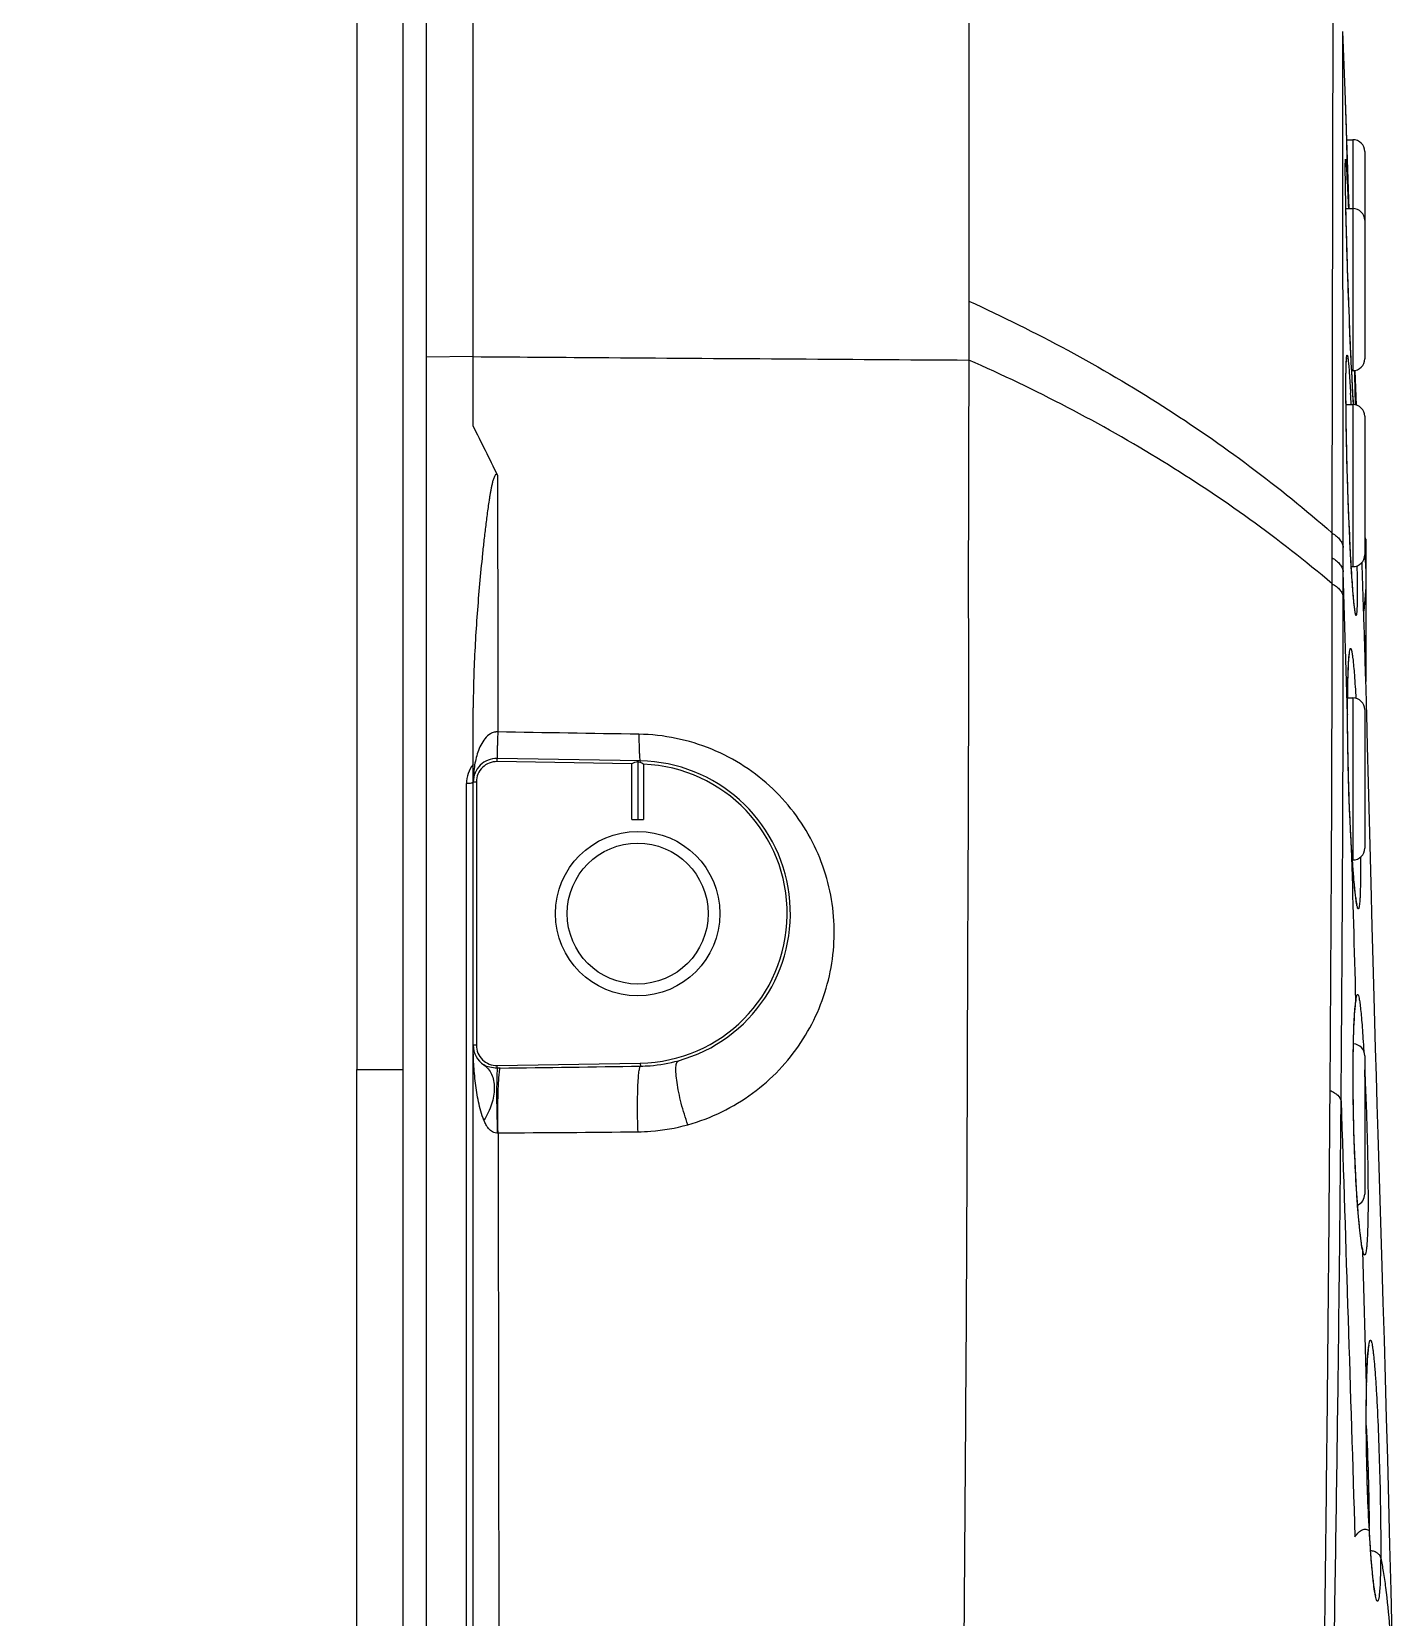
# Model space of a CAD drawing. Header units: millimetres. Extents: x 4086 to 8300, y 123 to 1549.
# Drawn here: x 6759.26 to 6773.76, y 730.77 to 747.65 of the extents above; entities that cross this region are included whole.
import ezdxf

# ---------------------------------------------------------------- set-up
doc = ezdxf.new("R2010")
doc.units = ezdxf.units.MM
doc.layers.add('外形图', color=7, linetype='Continuous')

msp = doc.modelspace()

# ---------------------------------------------------------------- linework, layer by layer
at = {"layer": '外形图'}
for p, q in [((6763.4555, 751.5115), (6763.4555, 720.2876)), ((6763.9555, 744.1914), (6763.9563, 751.5202)), ((6763.2062, 751.1817), (6763.2066, 732.6319)), ((6773.0958, 742.314), (6773.1063, 747.9372)), ((6773.2343, 747.0253), (6773.2113, 747.6519)), ((6773.2149, 742.1587), (6773.2115, 747.6485)), ((6773.2343, 747.0247), (6773.2343, 747.0253)), ((6773.2735, 745.8691), (6773.2343, 747.0247)), ((6773.2478, 746.6188), (6773.2344, 747.0243)), ((6773.2582, 746.3082), (6773.2478, 746.6188)), ((6773.2517, 746.5003), (6773.318, 746.5003)), ((6773.318, 746.5003), (6773.318, 744.0426)), ((6773.443, 746.3753), (6773.443, 744.1676)), ((6773.2367, 746.2059), (6773.2368, 746.2258)), ((6773.2367, 746.1807), (6773.2367, 746.2059)), ((6773.2369, 746.1386), (6773.2367, 746.1807)), ((6773.2368, 746.2258), (6773.2369, 746.2412)), ((6773.2369, 746.2412), (6773.237, 746.2494)), ((6773.237, 746.2494), (6773.2372, 746.2561)), ((6773.2372, 746.2561), (6773.2373, 746.2616)), ((6773.2681, 746.0209), (6773.2582, 746.3082)), ((6773.2375, 746.0862), (6773.2369, 746.1386)), ((6773.2383, 746.0229), (6773.2375, 746.0862)), ((6773.2396, 745.9477), (6773.2383, 746.0229)), ((6773.2771, 745.7676), (6773.2681, 746.0209)), ((6773.2413, 745.8591), (6773.2396, 745.9477)), ((6773.2436, 745.7556), (6773.2413, 745.8591)), ((6773.2771, 745.7677), (6773.2735, 745.8691)), ((6773.2433, 745.7676), (6773.318, 745.7676)), ((6773.2465, 745.6356), (6773.2436, 745.7556)), ((6773.2492, 745.5334), (6773.2465, 745.6356)), ((6773.2523, 745.4185), (6773.2492, 745.5334)), ((6773.2562, 745.2874), (6773.2523, 745.4185)), ((6773.261, 745.134), (6773.2562, 745.2874)), ((6773.2648, 745.0181), (6773.261, 745.134)), ((6773.2692, 744.8921), (6773.2648, 745.0181)), ((6773.2741, 744.7557), (6773.2692, 744.8921)), ((6773.2799, 744.6044), (6773.2741, 744.7557)), ((6773.2862, 744.4482), (6773.2799, 744.6044)), ((6773.2903, 744.3522), (6773.2862, 744.4482)), ((6773.2891, 744.3795), (6773.2891, 744.3804)), ((6773.2957, 744.2316), (6773.2903, 744.3522)), ((6763.9555, 744.1914), (6763.4555, 744.1868)), ((6773.3005, 744.1269), (6773.2957, 744.2316)), ((6773.2437, 743.9468), (6773.2441, 743.994)), ((6773.2441, 743.994), (6773.2447, 744.0347)), ((6773.2447, 744.0347), (6773.2452, 744.0583)), ((6773.2452, 744.0583), (6773.2457, 744.0794)), ((6773.2457, 744.0794), (6773.2463, 744.0978)), ((6773.2463, 744.0978), (6773.2469, 744.1138)), ((6773.2469, 744.1138), (6773.2475, 744.1276)), ((6773.305, 744.0352), (6773.3005, 744.1269)), ((6773.3046, 744.0426), (6773.318, 744.0426)), ((6773.3091, 743.9545), (6773.305, 744.0352)), ((6773.3557, 743.6753), (6773.3421, 744.0451)), ((6773.2434, 743.8926), (6773.2437, 743.9468)), ((6773.2434, 743.8313), (6773.2434, 743.8926)), ((6773.2436, 743.7621), (6773.2434, 743.8313)), ((6773.3138, 743.8671), (6773.3091, 743.9545)), ((6773.318, 743.7934), (6773.3138, 743.8671)), ((6773.2442, 743.6844), (6773.2436, 743.7621)), ((6773.2451, 743.5974), (6773.2442, 743.6844)), ((6773.2442, 743.6812), (6773.318, 743.6812)), ((6773.3217, 743.7319), (6773.318, 743.7934)), ((6773.318, 743.6812), (6773.318, 741.9562)), ((6773.325, 743.6808), (6773.3217, 743.7319)), ((6773.2464, 743.5003), (6773.2451, 743.5974)), ((6773.2475, 743.4297), (6773.2464, 743.5003)), ((6773.443, 743.5562), (6773.443, 742.0812)), ((6773.2489, 743.354), (6773.2475, 743.4297)), ((6773.2506, 743.2731), (6773.2489, 743.354)), ((6773.2525, 743.1868), (6773.2506, 743.2731)), ((6773.2548, 743.095), (6773.2525, 743.1868)), ((6773.2574, 742.9974), (6773.2548, 743.095)), ((6773.2604, 742.894), (6773.2574, 742.9974)), ((6773.2639, 742.7846), (6773.2604, 742.894)), ((6773.2679, 742.6695), (6773.2639, 742.7846)), ((6773.2724, 742.5491), (6773.2679, 742.6695)), ((6773.2775, 742.4235), (6773.2724, 742.5491)), ((6773.2152, 741.9012), (6773.2149, 742.1587)), ((6773.443, 742.2628), (6773.4521, 742.2628)), ((6773.4555, 742.2498), (6773.4521, 742.2628)), ((6773.4555, 742.2498), (6773.4555, 740.7331)), ((6773.0958, 741.7746), (6773.0957, 742.0494)), ((6773.261, 740.3814), (6773.2152, 741.9012)), ((6773.2154, 741.6322), (6773.2152, 741.9012)), ((6773.3009, 741.9562), (6773.318, 741.9562)), ((6773.3078, 741.8431), (6773.3076, 741.8471)), ((6773.3103, 741.8083), (6773.3077, 741.8472)), ((6773.3143, 741.7512), (6773.3103, 741.8083)), ((6773.3181, 741.7013), (6773.3143, 741.7512)), ((6773.3216, 741.6578), (6773.3181, 741.7013)), ((6773.3248, 741.6199), (6773.3216, 741.6578)), ((6773.3269, 741.5975), (6773.3248, 741.6199)), ((6773.3288, 741.5772), (6773.3269, 741.5975)), ((6773.3307, 741.5588), (6773.3288, 741.5772)), ((6773.3325, 741.5424), (6773.3307, 741.5588)), ((6773.3341, 741.5278), (6773.3325, 741.5424)), ((6773.3357, 741.515), (6773.3341, 741.5278)), ((6773.4556, 740.7329), (6773.449, 740.9499)), ((6773.2649, 740.7393), (6773.2663, 740.7898)), ((6773.2663, 740.7898), (6773.2677, 740.8343)), ((6773.2677, 740.8343), (6773.2692, 740.873)), ((6773.2619, 740.5456), (6773.2627, 740.618)), ((6773.2627, 740.618), (6773.2637, 740.6823)), ((6773.2637, 740.6823), (6773.2649, 740.7393)), ((6773.4574, 740.6696), (6773.4556, 740.7329)), ((6763.9555, 721.7556), (6763.9555, 740.4528)), ((6773.2613, 740.3814), (6773.2614, 740.4642)), ((6773.2614, 740.4642), (6773.2619, 740.5456)), ((6773.262, 740.5586), (6773.318, 740.5586)), ((6773.318, 740.5586), (6773.318, 738.8336)), ((6773.261, 740.3814), (6773.2612, 740.3778)), ((6773.261, 740.3778), (6773.261, 740.3814)), ((6773.2614, 740.3131), (6773.2613, 740.3814)), ((6773.443, 740.4336), (6773.443, 738.9586)), ((6773.4747, 740.0463), (6773.4657, 740.3817)), ((6773.4847, 739.655), (6773.4747, 740.0463)), ((6764.2093, 739.8807), (6764.2099, 739.9142)), ((6765.643, 739.8556), (6764.2093, 739.8807)), ((6765.7339, 739.8876), (6764.2099, 739.9142)), ((6765.643, 739.2628), (6765.643, 739.8556)), ((6765.7055, 739.8801), (6765.7055, 739.2628)), ((6765.7336, 739.8706), (6765.7339, 739.8876)), ((6765.768, 739.8531), (6765.768, 739.2628)), ((6763.8819, 721.8229), (6763.8819, 739.6462)), ((6763.9555, 739.6642), (6763.989, 739.6642)), ((6763.989, 739.6642), (6763.989, 736.8614)), ((6773.5114, 738.5881), (6773.4847, 739.655)), ((6765.643, 739.2628), (6765.768, 739.2628)), ((6773.3037, 738.9625), (6773.3034, 738.9665)), ((6773.3075, 738.9047), (6773.3036, 738.9666)), ((6773.3037, 738.9625), (6773.3036, 738.9666)), ((6773.3123, 738.8336), (6773.318, 738.8336)), ((6773.5233, 738.1239), (6773.5114, 738.5881)), ((6773.3498, 738.4245), (6773.3488, 738.432)), ((6773.351, 738.416), (6773.3498, 738.4245)), ((6773.3483, 737.3213), (6773.3507, 737.3365)), ((6773.3507, 737.3365), (6773.3526, 737.346)), ((6773.3526, 737.346), (6773.3529, 737.3475)), ((6773.3529, 737.3475), (6773.3531, 737.3481)), ((6763.989, 736.8614), (6763.9555, 736.8614)), ((6773.443, 736.7503), (6773.443, 735.2753)), ((6762.7158, 721.5138), (6762.7158, 736.6016)), ((6764.2093, 736.6449), (6765.7333, 736.6715)), ((6764.2098, 736.6187), (6764.2093, 736.6449)), ((6765.7333, 736.6715), (6765.7339, 736.6392)), ((6773.4633, 733.2481), (6773.4233, 734.6719)), ((6773.4806, 733.6004), (6773.4825, 733.6184)), ((6773.4632, 733.2421), (6773.4633, 733.2481)), ((6773.4633, 733.2481), (6773.4635, 733.242)), ((6763.2066, 732.6319), (6763.2066, 721.4111)), ((6773.4912, 731.6949), (6773.4929, 731.6936)), ((6773.4929, 731.6936), (6773.4927, 731.6974)), ((6773.4955, 731.6532), (6773.4929, 731.6975)), ((6773.4929, 731.6936), (6773.4929, 731.6975)), ((6773.5219, 731.2913), (6773.5169, 731.3481)), ((6773.5266, 731.2411), (6773.5219, 731.2913)), ((6773.5311, 731.1971), (6773.5266, 731.2411))]:
    msp.add_line(p, q, dxfattribs=at)
for points in [[(6773.2373, 746.2616), (6773.2375, 746.2658), (6773.2376, 746.2675), (6773.2376, 746.2689), (6773.2377, 746.27), (6773.2377, 746.2708), (6773.2378, 746.2714), (6773.2378, 746.2715)], [(6773.2475, 744.1276), (6773.2481, 744.1393), (6773.2484, 744.1444), (6773.2487, 744.1491), (6773.249, 744.1534), (6773.2492, 744.1572), (6773.2495, 744.1606), (6773.2498, 744.1636), (6773.25, 744.1661), (6773.2503, 744.1682), (6773.2504, 744.1698), (6773.2506, 744.1709), (6773.2507, 744.1716), (6773.2507, 744.1717)], [(6773.3077, 741.8472), (6773.3043, 741.9008), (6773.3006, 741.9616), (6773.2969, 742.0251), (6773.2933, 742.0907), (6773.2899, 742.1575), (6773.2865, 742.225), (6773.2833, 742.2923), (6773.2803, 742.3586), (6773.2775, 742.4235)], [(6773.3419, 741.4749), (6773.3419, 741.4748), (6773.3419, 741.475), (6773.3417, 741.4758), (6773.3415, 741.477), (6773.3411, 741.4788), (6773.3407, 741.4811), (6773.3402, 741.4837), (6773.3397, 741.4869), (6773.3391, 741.4905), (6773.3385, 741.4945), (6773.3379, 741.499), (6773.3372, 741.5039), (6773.3365, 741.5092), (6773.3357, 741.515)], [(6773.2692, 740.873), (6773.2708, 740.9067), (6773.2716, 740.9217), (6773.2724, 740.9356), (6773.2732, 740.9484), (6773.274, 740.9603), (6773.2747, 740.9711), (6773.2755, 740.981), (6773.2763, 740.99), (6773.277, 740.9981), (6773.2777, 741.0054), (6773.2784, 741.0119), (6773.2791, 741.0176), (6773.2797, 741.0226), (6773.2803, 741.0268), (6773.2808, 741.0303), (6773.2813, 741.0331), (6773.2817, 741.0352), (6773.2819, 741.0366), (6773.282, 741.0368)], [(6773.3036, 738.9666), (6773.2999, 739.0291), (6773.296, 739.0987), (6773.2923, 739.1702), (6773.2886, 739.2435), (6773.2852, 739.3184), (6773.282, 739.3945), (6773.2789, 739.4717), (6773.2761, 739.5496), (6773.2735, 739.628), (6773.2712, 739.7066), (6773.2691, 739.7852), (6773.2672, 739.8636), (6773.2656, 739.9413), (6773.2643, 740.0183), (6773.2632, 740.0942), (6773.2623, 740.1689), (6773.2617, 740.2419), (6773.2614, 740.3131)], [(6773.3488, 738.432), (6773.3454, 738.4589), (6773.3415, 738.4923), (6773.3375, 738.5303), (6773.3333, 738.5726), (6773.329, 738.6191), (6773.3247, 738.6694), (6773.3204, 738.7233), (6773.3161, 738.7807), (6773.3118, 738.8412), (6773.3075, 738.9047)], [(6773.3609, 738.3613), (6773.3609, 738.3611), (6773.3609, 738.3611), (6773.3607, 738.3619), (6773.3604, 738.3632), (6773.3599, 738.3652), (6773.3593, 738.3677), (6773.3586, 738.3708), (6773.3579, 738.3744), (6773.3571, 738.3786), (6773.3562, 738.3833), (6773.3553, 738.3886), (6773.3543, 738.3945), (6773.3533, 738.401), (6773.3522, 738.4082), (6773.351, 738.416)], [(6773.5863, 735.9156), (6773.5767, 736.2333), (6773.5677, 736.5372), (6773.5591, 736.828), (6773.5511, 737.1067), (6773.5436, 737.3746), (6773.5364, 737.6327), (6773.5297, 737.8821), (6773.5233, 738.1239)], [(6773.4201, 734.6976), (6773.4175, 734.7091), (6773.4141, 734.7265), (6773.4102, 734.7489), (6773.4059, 734.7763), (6773.4015, 734.8083), (6773.3968, 734.8448), (6773.3921, 734.8855), (6773.3873, 734.9303), (6773.3826, 734.9788), (6773.3778, 735.0309), (6773.3731, 735.0864), (6773.3685, 735.145), (6773.364, 735.2067), (6773.3597, 735.271), (6773.3555, 735.3379), (6773.3514, 735.407), (6773.3476, 735.4781), (6773.3439, 735.551), (6773.3405, 735.6255), (6773.3373, 735.7013), (6773.3344, 735.7782), (6773.3317, 735.8559), (6773.3293, 735.9342), (6773.3271, 736.0127), (6773.3252, 736.0912), (6773.3237, 736.1695), (6773.3224, 736.2472), (6773.3214, 736.3241), (6773.3206, 736.3999), (6773.3202, 736.4744), (6773.3201, 736.5474), (6773.3202, 736.6186), (6773.3207, 736.6878), (6773.3214, 736.7548), (6773.3224, 736.8193), (6773.3236, 736.8811), (6773.3251, 736.94), (6773.3268, 736.9958), (6773.3288, 737.0483), (6773.3309, 737.0972), (6773.3333, 737.1424), (6773.3357, 737.1836), (6773.3383, 737.2206), (6773.3409, 737.2533), (6773.3436, 737.2813), (6773.3461, 737.3044), (6773.3483, 737.3213)], [(6773.7467, 730.0388), (6773.735, 730.5569), (6773.7233, 731.0563), (6773.7115, 731.5385), (6773.6997, 732.0046), (6773.6878, 732.4555), (6773.676, 732.8919), (6773.6641, 733.3151), (6773.6523, 733.7258), (6773.6406, 734.1238), (6773.6291, 734.5088), (6773.5863, 735.9156)], [(6773.4234, 734.6852), (6773.4235, 734.6848), (6773.4235, 734.685), (6773.4232, 734.686), (6773.4226, 734.6879), (6773.4218, 734.6906), (6773.4209, 734.6941), (6773.4201, 734.6976)], [(6773.4635, 733.242), (6773.4648, 733.2912), (6773.4663, 733.3419), (6773.468, 733.3895), (6773.4698, 733.434), (6773.4718, 733.4751), (6773.4739, 733.5127), (6773.4762, 733.5465), (6773.4785, 733.5763), (6773.4806, 733.6004)], [(6773.4825, 733.6184), (6773.4834, 733.627), (6773.4844, 733.6346), (6773.4853, 733.6414), (6773.4861, 733.6473), (6773.4869, 733.6525), (6773.4876, 733.6569), (6773.4883, 733.6605), (6773.4889, 733.6634), (6773.4893, 733.6656), (6773.4897, 733.667), (6773.4898, 733.6675)], [(6773.4929, 731.6975), (6773.4893, 731.7635), (6773.4857, 731.8364), (6773.4822, 731.9111), (6773.4789, 731.9873), (6773.4759, 732.0647), (6773.4731, 732.143), (6773.4705, 732.2219), (6773.4683, 732.3013), (6773.4662, 732.3807), (6773.4645, 732.46), (6773.463, 732.5388), (6773.4619, 732.6169), (6773.461, 732.694), (6773.4604, 732.7699), (6773.46, 732.8444), (6773.46, 732.9171), (6773.4602, 732.9878), (6773.4607, 733.0563), (6773.4614, 733.1222), (6773.4624, 733.1855), (6773.4635, 733.242)], [(6773.5169, 731.3481), (6773.5118, 731.4118), (6773.5091, 731.4465), (6773.5065, 731.4833), (6773.5038, 731.5222), (6773.501, 731.5634), (6773.4983, 731.607), (6773.4955, 731.6532)], [(6773.5612, 730.9973), (6773.5611, 730.9974), (6773.5608, 730.9983), (6773.5603, 731.0001), (6773.5596, 731.0027), (6773.5587, 731.0062), (6773.5577, 731.0106), (6773.5566, 731.0157), (6773.5553, 731.0216), (6773.554, 731.0284), (6773.5526, 731.0359), (6773.5511, 731.0442), (6773.5496, 731.0533), (6773.548, 731.0632), (6773.5464, 731.0739), (6773.5447, 731.0855), (6773.543, 731.098), (6773.5412, 731.1116), (6773.5393, 731.1262), (6773.5373, 731.142), (6773.5353, 731.159), (6773.5333, 731.1774), (6773.5311, 731.1971)]]:
    msp.add_lwpolyline(points, dxfattribs=at)
for radius in [0.875, 0.75]:
    msp.add_circle((6765.7055, 738.2628), radius, dxfattribs=at)
for centre, radius, start, end in [((6773.318, 746.3753), 0.125, 0, 90), ((6774.0056, 746.2453), 0.7687, 178.00488, 178.41595), ((6772.4639, 746.1962), 0.7831, 5.08006, 5.59658), ((6773.318, 745.6426), 0.125, 0, 90), ((6773.9677, 744.1151), 0.7204, 175.44905, 175.94613), ((6773.318, 744.1676), 0.125, 270, 0), ((6747.0135, 742.3214), 26.3209, 2.96152, 3.22611), ((6773.318, 743.5562), 0.125, 0, 90), ((6690.0115, 706.525), 82.6521, 26.131976, 26.537579), ((6773.318, 742.0812), 0.125, 270, 0), ((6770.9732, 740.9507), 2.4823, 357.24649, 359.99066), ((6660.5674, 737.2809), 112.9409, 1.573274, 1.719379), ((6773.318, 740.4336), 0.125, 0, 90), ((6764.2044, 739.6461), 0.3225, 140.53802, 179.98498), ((6764.2055, 739.6642), 0.25, 89, 180), ((6764.2055, 739.6642), 0.2165, 89, 180), ((6765.7055, 738.2628), 1.5915, 271, 87.74936), ((6765.6459, 739.6553), 0.2324, 58.2995, 67.83254), ((6765.7055, 738.2628), 1.625, 285.49919, 89), ((6147.0257, 720.4864), 626.5505, 1.5415755, 1.6898158), ((6773.318, 738.9586), 0.125, 270, 0), ((6775.5245, 738.7099), 2.1941, 187.29274, 187.62549), ((6774.0479, 738.4884), 0.7008, 190.02738, 190.52016), ((6774.5612, 737.1761), 1.2232, 173.15493, 173.39731), ((6774.3312, 737.204), 0.9915, 171.99409, 173.17254), ((6773.2349, 737.3373), 0.1145, 351.95814, 2.36563), ((6774.0502, 737.2428), 0.7078, 171.37649, 171.93751), ((6764.2055, 736.8614), 0.25, 180, 236.79045), ((6764.2055, 736.8614), 0.2165, 180, 271), ((6773.318, 736.7503), 0.125, 0, 87.49783), ((6764.3547, 727.2682), 9.3516, 90.69199, 90.88795), ((6758.0999, 1249.116), 512.5337, 270.686608, 270.853427), ((6744.5736, 735.2405), 28.9014, 2.54933, 2.6931), ((6763.733, 901.8304), 165.9016, 270.168344, 270.682594), ((6773.318, 735.2753), 0.125, 293.26478, 0), ((6773.3059, 734.6703), 0.1174, 0.76408, 13.44953), ((6775.3177, 733.4391), 1.8453, 174.50499, 174.96699), ((6774.163, 733.5687), 0.6832, 171.6189, 172.05896)]:
    msp.add_arc(centre, radius, start, end, dxfattribs=at)
for centre, start_param, end_param in [((6765.768, 739.6369), 2.6088747, 2.8797933), ((6765.643, 739.6391), 1.9855081, 2.1035142)]:
    msp.add_ellipse(centre, major_axis=(0.1768, -0.1799), ratio=0.9826973, start_param=start_param, end_param=end_param, dxfattribs=at)
for points, knots in [([(6769.2305, 751.3411), (6769.2303, 751.307), (6769.2306, 751.2387), (6769.2305, 751.102), (6769.2306, 750.8629), (6769.2304, 750.5213), (6769.2303, 750.1114), (6769.2305, 749.5648), (6769.231, 748.8816), (6769.2295, 748.0617), (6769.2315, 747.3785), (6769.2319, 746.8319), (6769.2306, 746.2854), (6769.2276, 745.6022), (6769.2304, 745.0556), (6769.2297, 744.7823)], [0, 0, 0, 0, 0.015625, 0.03125, 0.0625, 0.125, 0.1875, 0.25, 0.375, 0.5000001, 0.6250001, 0.6875001, 0.7500001, 0.875, 1, 1, 1, 1]), ([(6762.7148, 751.1409), (6762.7144, 750.5353), (6762.7143, 749.324), (6762.7152, 747.5071), (6762.7161, 745.6904), (6762.7159, 743.8735), (6762.7157, 742.056), (6762.7159, 740.2384), (6762.7159, 738.4202), (6762.7159, 737.2081), (6762.7158, 736.6016)], [0, 0, 0, 0, 0.1249638, 0.2499379, 0.3748878, 0.4998128, 0.6248386, 0.7499036, 0.8748491, 1, 1, 1, 1]), ([(6773.2891, 744.3804), (6773.2806, 744.5792), (6773.2657, 744.9726), (6773.251, 745.4498), (6773.2425, 745.7974), (6773.2384, 746.0018), (6773.2366, 746.1533), (6773.2364, 746.2356), (6773.2372, 746.2665)], [0, 0, 0, 0, 0.316388, 0.6258288, 0.7590993, 0.869205, 0.9508116, 1, 1, 1, 1]), ([(6773.2374, 746.272), (6773.2376, 746.2794), (6773.2391, 746.3084), (6773.2425, 746.2798), (6773.2432, 746.2726)], [0, 0, 0, 0, 0.5042599, 1, 1, 1, 1]), ([(6773.2438, 746.2656), (6773.2459, 746.2425), (6773.2497, 746.1833), (6773.2587, 746.0174), (6773.265, 745.8746), (6773.2695, 745.7678)], [0, 0, 0, 0, 0.139189, 0.3570283, 1, 1, 1, 1]), ([(6769.2297, 744.7823), (6769.2296, 744.7305), (6769.23, 744.6266), (6769.2297, 744.4175), (6769.2293, 744.2601), (6769.2292, 744.1549)], [0, 0, 0, 0, 0.2476939, 0.4969782, 1, 1, 1, 1]), ([(6769.2297, 744.7825), (6769.9425, 744.4581), (6771.2973, 743.7289), (6772.5333, 742.8099), (6773.0958, 742.314)], [0, 0, 0, 0, 0.5108178, 1, 1, 1, 1]), ([(6773.3249, 743.6813), (6773.3184, 743.7789), (6773.3057, 744.0116), (6773.2949, 744.2444), (6773.2891, 744.3795)], [0, 0, 0, 0, 0.4196734, 1, 1, 1, 1]), ([(6769.2292, 744.1549), (6769.2288, 743.6765), (6769.2256, 742.953), (6769.2242, 741.982), (6769.2248, 741.2401), (6769.2255, 740.4927), (6769.2238, 739.4898), (6769.2173, 738.2299), (6769.2123, 736.7113), (6769.2076, 735.1847), (6769.1997, 733.6513), (6769.1891, 732.1123), (6769.1773, 730.568), (6769.1611, 728.4989), (6769.1388, 725.9), (6769.1001, 722.7667), (6769.0625, 720.1437), (6769.029, 718.0365), (6768.9989, 716.4505), (6768.9593, 714.8614), (6768.9021, 713.2701), (6768.8171, 711.6775), (6768.7125, 710.3511), (6768.6019, 709.2913), (6768.5032, 708.4971), (6768.3847, 707.7047), (6768.24, 706.9153), (6768.0623, 706.1313), (6767.8478, 705.3548), (6767.584, 704.5911), (6767.2478, 703.8531), (6766.8902, 703.2762), (6766.5534, 702.85), (6766.1838, 702.4488), (6765.669, 701.9971), (6765.1111, 701.6002), (6764.6513, 701.302), (6764.3018, 701.0852), (6763.9486, 700.874), (6763.5911, 700.6694), (6763.2279, 700.4742), (6762.7345, 700.231), (6762.2278, 700.0152), (6761.7135, 699.8191), (6761.3896, 699.7026), (6761.1294, 699.6123), (6760.9337, 699.546), (6760.7376, 699.481), (6760.5411, 699.4171), (6760.3442, 699.3542), (6760.1799, 699.3027), (6760.0483, 699.262), (6759.9494, 699.2318), (6759.8506, 699.2017), (6759.7516, 699.1719), (6759.6526, 699.1423), (6759.57, 699.1178), (6759.5039, 699.0983), (6759.4543, 699.0837), (6759.413, 699.0715), (6759.3799, 699.0618), (6759.3551, 699.0544), (6759.3345, 699.0482), (6759.318, 699.0432), (6759.3056, 699.0394), (6759.2933, 699.0356), (6759.2831, 699.0322), (6759.275, 699.0295), (6759.2691, 699.0273), (6759.2634, 699.0251), (6759.2595, 699.0231), (6759.2556, 699.0207), (6759.2574, 699.0182), (6759.2599, 699.0177), (6759.2643, 699.0167), (6759.2705, 699.0161), (6759.2783, 699.0155), (6759.2866, 699.0151), (6759.2978, 699.0147), (6759.3121, 699.0143), (6759.3295, 699.014), (6759.3528, 699.0136), (6759.3939, 699.0132), (6759.4291, 699.0129), (6759.4526, 699.0128)], [0, 0, 0, 0, 0.0285545, 0.0431776, 0.0579551, 0.0728346, 0.0877791, 0.1178126, 0.1480309, 0.1784116, 0.2089242, 0.2395467, 0.2702694, 0.3010917, 0.36304, 0.4253849, 0.4881098, 0.5195999, 0.5511619, 0.5827869, 0.6144674, 0.6461951, 0.677963, 0.6938653, 0.709784, 0.7257222, 0.7416818, 0.7576673, 0.7736867, 0.7897412, 0.8058375, 0.8219938, 0.8301024, 0.8382277, 0.8545202, 0.8708666, 0.8790472, 0.8872283, 0.8954137, 0.903607, 0.9118087, 0.9200158, 0.9364355, 0.9446501, 0.9528675, 0.9569771, 0.9610871, 0.9651975, 0.9693083, 0.9734194, 0.9775308, 0.9795866, 0.9816425, 0.9836984, 0.9857545, 0.9878107, 0.9898671, 0.9908955, 0.9919239, 0.9929526, 0.993467, 0.9939815, 0.9944962, 0.9947535, 0.9950108, 0.995268, 0.9955245, 0.995652, 0.995778, 0.9958999, 0.9960076, 0.9960711, 0.9961068, 0.9961603, 0.9962255, 0.9963727, 0.9965313, 0.9966957, 0.9968634, 0.9972047, 0.9975503, 0.9978983, 0.9985975, 1, 1, 1, 1]), ([(6763.9555, 743.4527), (6763.9555, 743.515), (6763.9553, 743.7612), (6763.9554, 744.0075), (6763.9555, 744.1914)], [0, 0, 0, 0, 0.2529876, 1, 1, 1, 1]), ([(6763.9555, 744.1914), (6764.3958, 744.1882), (6766.1537, 744.1757), (6767.9116, 744.1637), (6769.2292, 744.1549)], [0, 0, 0, 0, 0.250439, 1, 1, 1, 1]), ([(6773.0958, 741.7746), (6772.5309, 742.2538), (6771.2916, 743.1408), (6769.9403, 743.8423), (6769.2292, 744.1549)], [0, 0, 0, 0, 0.4881231, 1, 1, 1, 1]), ([(6773.3076, 741.8471), (6773.2939, 742.0557), (6773.278, 742.3848), (6773.2617, 742.834), (6773.252, 743.1859), (6773.2456, 743.5127), (6773.2429, 743.7919), (6773.2433, 743.9857), (6773.2459, 744.1028), (6773.2478, 744.1474), (6773.2491, 744.166)], [0, 0, 0, 0, 0.2703062, 0.425957, 0.581223, 0.7254056, 0.8485683, 0.9422371, 0.9759138, 1, 1, 1, 1]), ([(6773.2496, 744.1722), (6773.2501, 744.1779), (6773.2508, 744.1857), (6773.252, 744.1952), (6773.2529, 744.2002), (6773.2539, 744.204), (6773.2547, 744.2063), (6773.256, 744.2079), (6773.2577, 744.2069), (6773.2585, 744.2048), (6773.2597, 744.2016), (6773.2609, 744.197), (6773.2627, 744.1881), (6773.2649, 744.1736), (6773.2676, 744.1522), (6773.2704, 744.1254), (6773.2746, 744.0795), (6773.2829, 743.9714), (6773.2887, 743.8738), (6773.2928, 743.8026)], [0, 0, 0, 0, 0.0382977, 0.0528921, 0.0644589, 0.0730267, 0.0786875, 0.0818365, 0.0845205, 0.0894077, 0.097142, 0.1078593, 0.1216028, 0.1582022, 0.2068728, 0.2674555, 0.3397343, 0.5181841, 1, 1, 1, 1]), ([(6773.3324, 744.0434), (6773.3335, 744.0073), (6773.337, 743.8858), (6773.3402, 743.7642), (6773.3417, 743.6787)], [0, 0, 0, 0, 0.2966253, 1, 1, 1, 1]), ([(6764.2151, 742.9283), (6764.2132, 742.931), (6764.21, 742.935), (6764.2039, 742.9384), (6764.1967, 742.9383), (6764.19, 742.9323), (6764.1828, 742.9215), (6764.1761, 742.9066), (6764.1698, 742.8884), (6764.1644, 742.8699), (6764.1595, 742.8513), (6764.1551, 742.8327), (6764.1496, 742.8077), (6764.1434, 742.7763), (6764.1365, 742.7386), (6764.1301, 742.7007), (6764.1221, 742.6501), (6764.1127, 742.5866), (6764.0988, 742.4845), (6764.0828, 742.3564), (6764.0652, 742.2019), (6764.0433, 741.9943), (6764.0187, 741.7329), (6763.9934, 741.4168), (6763.9732, 741.0979), (6763.9593, 740.7762), (6763.9555, 740.5609), (6763.9555, 740.4528)], [0, 0, 0, 0, 0.0039124, 0.0059435, 0.0080183, 0.0120164, 0.0159151, 0.0235908, 0.0312149, 0.0388182, 0.0464117, 0.0540007, 0.061588, 0.0767638, 0.0919471, 0.1071418, 0.1223501, 0.1528122, 0.1833393, 0.2445978, 0.3061333, 0.3679449, 0.4923782, 0.6178537, 0.7443188, 0.8717191, 1, 1, 1, 1]), ([(6764.2151, 742.9283), (6764.2151, 742.7031), (6764.2153, 741.7924), (6764.2159, 740.8817), (6764.2164, 740.1962)], [0, 0, 0, 0, 0.2473454, 1, 1, 1, 1]), ([(6773.0957, 742.0494), (6773.0957, 742.0716), (6773.0957, 742.1598), (6773.0958, 742.248), (6773.0958, 742.314)], [0, 0, 0, 0, 0.2515496, 1, 1, 1, 1]), ([(6773.0958, 742.314), (6773.1126, 742.3038), (6773.143, 742.2822), (6773.1802, 742.2441), (6773.2053, 742.2029), (6773.2134, 742.1732), (6773.2149, 742.1587)], [0, 0, 0, 0, 0.290878, 0.5510335, 0.7844806, 1, 1, 1, 1]), ([(6773.0957, 742.0494), (6773.1124, 742.0397), (6773.1428, 742.0192), (6773.1801, 741.9829), (6773.2054, 741.9436), (6773.2136, 741.915), (6773.2152, 741.9012)], [0, 0, 0, 0, 0.2944415, 0.5556923, 0.7877735, 1, 1, 1, 1]), ([(6773.3603, 741.9636), (6773.3611, 741.9152), (6773.3624, 741.8251), (6773.3632, 741.7169), (6773.3631, 741.6411), (6773.3626, 741.593), (6773.3619, 741.5511), (6773.3608, 741.5156), (6773.3596, 741.4901), (6773.3584, 741.473), (6773.3575, 741.4628), (6773.3566, 741.4542), (6773.3555, 741.4474), (6773.3544, 741.4422), (6773.3533, 741.4389), (6773.3521, 741.4365), (6773.3498, 741.4368), (6773.3486, 741.4393), (6773.3471, 741.4428), (6773.3456, 741.4483), (6773.3432, 741.4588), (6773.3417, 741.4677), (6773.3407, 741.4741)], [0, 0, 0, 0, 0.2557485, 0.4759163, 0.5712278, 0.6560545, 0.7299735, 0.7926014, 0.8436625, 0.8647789, 0.8829178, 0.8980704, 0.9102378, 0.9194368, 0.9257296, 0.9293787, 0.9318057, 0.9359659, 0.9428591, 0.9526786, 0.9654715, 1, 1, 1, 1]), ([(6773.4354, 741.3878), (6773.4337, 741.4419), (6773.4272, 741.6471), (6773.4205, 741.8523), (6773.4156, 742.0034)], [0, 0, 0, 0, 0.2636011, 1, 1, 1, 1]), ([(6773.3407, 741.4741), (6773.3377, 741.493), (6773.3321, 741.5392), (6773.3203, 741.6622), (6773.3129, 741.7663), (6773.3078, 741.8431)], [0, 0, 0, 0, 0.1550636, 0.3763692, 1, 1, 1, 1]), ([(6773.0751, 736.3807), (6773.0783, 736.8372), (6773.084, 737.7451), (6773.0946, 739.543), (6773.0971, 740.8845), (6773.0958, 741.7746)], [0, 0, 0, 0, 0.2539348, 0.5049233, 1, 1, 1, 1]), ([(6773.0958, 741.7746), (6773.1124, 741.7653), (6773.1427, 741.7457), (6773.18, 741.7109), (6773.2054, 741.6731), (6773.2138, 741.6455), (6773.2154, 741.6322)], [0, 0, 0, 0, 0.2973276, 0.5594512, 0.7905034, 1, 1, 1, 1]), ([(6773.1921, 736.2692), (6773.1994, 737.172), (6773.208, 738.5198), (6773.2142, 740.3075), (6773.2157, 741.1923), (6773.2154, 741.6322)], [0, 0, 0, 0, 0.5050202, 0.7539555, 1, 1, 1, 1]), ([(6773.449, 740.9499), (6773.4479, 740.9851), (6773.4435, 741.1311), (6773.4389, 741.277), (6773.4354, 741.3878)], [0, 0, 0, 0, 0.2411405, 1, 1, 1, 1]), ([(6773.261, 740.3814), (6773.261, 740.4562), (6773.2617, 740.5939), (6773.2651, 740.7803), (6773.2706, 740.9243), (6773.276, 741.0054), (6773.28, 741.0376)], [0, 0, 0, 0, 0.3416718, 0.6292239, 0.8514879, 1, 1, 1, 1]), ([(6773.28, 741.0376), (6773.281, 741.046), (6773.283, 741.0596), (6773.2862, 741.0751), (6773.2894, 741.0824), (6773.2916, 741.0855), (6773.2949, 741.0851), (6773.297, 741.0819), (6773.2992, 741.0771), (6773.3015, 741.0698), (6773.3039, 741.0604), (6773.3063, 741.0487), (6773.3088, 741.0348), (6773.3124, 741.0118), (6773.3147, 740.9934), (6773.3163, 740.9804)], [0, 0, 0, 0, 0.1583608, 0.2609187, 0.2919021, 0.311041, 0.3250017, 0.3461103, 0.379537, 0.4265053, 0.4873622, 0.56221, 0.6510317, 0.7537, 1, 1, 1, 1]), ([(6773.3163, 740.9804), (6773.3234, 740.9216), (6773.3355, 740.7797), (6773.3448, 740.6376), (6773.3496, 740.5545)], [0, 0, 0, 0, 0.4152996, 1, 1, 1, 1]), ([(6773.3034, 738.9665), (6773.2891, 739.2), (6773.269, 739.6704), (6773.2612, 740.1411), (6773.261, 740.3778)], [0, 0, 0, 0, 0.4969711, 1, 1, 1, 1]), ([(6764.2164, 740.1967), (6764.2131, 740.197), (6764.2063, 740.1965), (6764.1963, 740.1962), (6764.1862, 740.1951), (6764.1665, 740.1908), (6764.1258, 740.1736), (6764.0765, 740.1257), (6764.0342, 740.0569), (6764.0033, 739.9822), (6763.9811, 739.9045), (6763.9612, 739.7988), (6763.9556, 739.718), (6763.9555, 739.6643)], [0, 0, 0, 0, 0.0156417, 0.0313108, 0.0469512, 0.0626199, 0.1250596, 0.2496036, 0.3745813, 0.4996617, 0.6247757, 0.7499027, 1, 1, 1, 1]), ([(6764.2164, 740.196), (6764.2158, 740.1758), (6764.2146, 740.1373), (6764.2129, 740.0826), (6764.2115, 740.0343), (6764.2106, 739.9986), (6764.2101, 739.9739), (6764.2098, 739.9586), (6764.2096, 739.9455), (6764.2094, 739.9346), (6764.2094, 739.9262), (6764.2092, 739.9197), (6764.2098, 739.9167), (6764.2095, 739.9142), (6764.2099, 739.9142)], [0, 0, 0, 0, 0.2146491, 0.4100305, 0.5823502, 0.7282634, 0.7904097, 0.8449334, 0.8915682, 0.9300862, 0.9602999, 0.9820643, 0.9952854, 1, 1, 1, 1]), ([(6766.239, 736.015), (6766.3636, 736.0498), (6766.6051, 736.1418), (6766.9337, 736.3406), (6767.2174, 736.5908), (6767.45, 736.8824), (6767.627, 737.2062), (6767.7451, 737.553), (6767.8022, 737.9138), (6767.7967, 738.2796), (6767.7279, 738.641), (6767.596, 738.9885), (6767.4024, 739.3117), (6767.1503, 739.5995), (6766.8454, 739.8406), (6766.4965, 740.0241), (6766.1161, 740.1404), (6765.8511, 740.1698), (6765.7185, 740.1719)], [0, 0, 0, 0, 0.064288, 0.1275688, 0.1898548, 0.2512707, 0.3120109, 0.3723091, 0.4324236, 0.4926241, 0.5531814, 0.6143544, 0.6763681, 0.7393786, 0.8034357, 0.8684352, 0.9340984, 1, 1, 1, 1]), ([(6765.7185, 740.1719), (6765.7186, 740.1516), (6765.7189, 740.1127), (6765.7198, 740.0574), (6765.7212, 740.0087), (6765.7229, 739.9675), (6765.7251, 739.9344), (6765.7273, 739.9105), (6765.7298, 739.8959), (6765.7317, 739.8894), (6765.7332, 739.8876), (6765.7339, 739.8876)], [0, 0, 0, 0, 0.2135094, 0.4079696, 0.5795678, 0.7249508, 0.8413018, 0.9264272, 0.9789262, 0.9929758, 1, 1, 1, 1]), ([(6763.9555, 739.6642), (6763.9555, 739.6613), (6763.9503, 739.6571), (6763.9427, 739.654), (6763.9293, 739.6501), (6763.9088, 739.6471), (6763.8913, 739.6462), (6763.8819, 739.6462)], [0, 0, 0, 0, 0.1124453, 0.2075797, 0.329263, 0.6382892, 1, 1, 1, 1]), ([(6773.3481, 738.4314), (6773.3388, 738.5044), (6773.3225, 738.6814), (6773.31, 738.8586), (6773.3037, 738.9625)], [0, 0, 0, 0, 0.414209, 1, 1, 1, 1]), ([(6773.3998, 738.8641), (6773.4001, 738.7684), (6773.3997, 738.6366), (6773.3959, 738.4901), (6773.3929, 738.4271), (6773.3905, 738.3902), (6773.3877, 738.3605), (6773.3851, 738.3403), (6773.3826, 738.3279), (6773.3809, 738.3214), (6773.3791, 738.3167), (6773.3773, 738.3137), (6773.3747, 738.3124), (6773.3721, 738.3142), (6773.3702, 738.3174), (6773.368, 738.3224), (6773.3658, 738.3293), (6773.3624, 738.3421), (6773.3602, 738.3527), (6773.3588, 738.3604)], [0, 0, 0, 0, 0.4741814, 0.6525586, 0.7252398, 0.7863893, 0.8357057, 0.8729862, 0.8870928, 0.8981985, 0.9063791, 0.9118564, 0.9154322, 0.9193521, 0.9254934, 0.9344208, 0.9462985, 0.9611816, 1, 1, 1, 1]), ([(6773.3577, 738.3664), (6773.357, 738.3702), (6773.3541, 738.3876), (6773.3516, 738.4051), (6773.3498, 738.4188)], [0, 0, 0, 0, 0.2197733, 1, 1, 1, 1]), ([(6773.3504, 737.3489), (6773.3516, 737.3567), (6773.3537, 737.3702), (6773.358, 737.3873), (6773.3614, 737.3976), (6773.3656, 737.4026), (6773.3675, 737.4026)], [0, 0, 0, 0, 0.4109727, 0.7110752, 0.9023722, 1, 1, 1, 1]), ([(6773.3675, 737.4026), (6773.3691, 737.4027), (6773.3728, 737.3992), (6773.3784, 737.3858), (6773.3855, 737.3559), (6773.3931, 737.3062), (6773.4012, 737.2372), (6773.4093, 737.1505), (6773.4174, 737.047), (6773.4254, 736.9283), (6773.4303, 736.8443), (6773.4328, 736.8)], [0, 0, 0, 0, 0.0076615, 0.0217151, 0.0731144, 0.1563843, 0.2706535, 0.4144186, 0.5855623, 0.781742, 1, 1, 1, 1]), ([(6773.4179, 734.6969), (6773.4125, 734.724), (6773.4027, 734.7883), (6773.3832, 734.9524), (6773.3617, 735.2154), (6773.3408, 735.5816), (6773.3262, 735.9891), (6773.319, 736.3992), (6773.3199, 736.7729), (6773.327, 737.0448), (6773.3368, 737.2178), (6773.3427, 737.287), (6773.3461, 737.3167)], [0, 0, 0, 0, 0.0315949, 0.0742921, 0.1888674, 0.3331327, 0.4935451, 0.6549226, 0.801943, 0.92067, 0.9658069, 1, 1, 1, 1]), ([(6764.0686, 736.0626), (6764.0559, 736.0944), (6764.0346, 736.1594), (6764.0027, 736.2914), (6763.9764, 736.4584), (6763.9592, 736.6598), (6763.9555, 736.7943), (6763.9555, 736.8614)], [0, 0, 0, 0, 0.1267891, 0.2525398, 0.5024976, 0.7514866, 1, 1, 1, 1]), ([(6762.7158, 736.6016), (6762.746, 736.6016), (6762.8068, 736.6016), (6762.8826, 736.6017), (6762.9425, 736.6017), (6762.9852, 736.6018), (6763.0253, 736.6019), (6763.0621, 736.6019), (6763.095, 736.602), (6763.1238, 736.6021), (6763.1452, 736.6022), (6763.1601, 736.6023), (6763.1697, 736.6023), (6763.1782, 736.6024), (6763.1856, 736.6025), (6763.1918, 736.6025), (6763.1964, 736.6026), (6763.1994, 736.6026), (6763.2013, 736.6026), (6763.2029, 736.6027), (6763.2042, 736.6027), (6763.2052, 736.6027), (6763.2058, 736.6027), (6763.2063, 736.6027), (6763.2064, 736.6028), (6763.2066, 736.6027), (6763.2066, 736.6028)], [0, 0, 0, 0, 0.1842094, 0.3718481, 0.4631089, 0.5506134, 0.632824, 0.7082028, 0.7754448, 0.8341768, 0.8842582, 0.9060111, 0.9255487, 0.9428534, 0.9579078, 0.9706942, 0.9811952, 0.9855831, 0.9893932, 0.9926231, 0.9952708, 0.9973341, 0.9988109, 0.9993287, 0.9996994, 1, 1, 1, 1]), ([(6764.2098, 736.6187), (6764.1835, 736.6184), (6764.1345, 736.6227), (6764.0875, 736.6399), (6764.0686, 736.6522)], [0, 0, 0, 0, 0.5380446, 1, 1, 1, 1]), ([(6764.0686, 736.6522), (6764.0862, 736.6407), (6764.1188, 736.6112), (6764.1541, 736.5533), (6764.1753, 736.4837), (6764.1844, 736.3752), (6764.1567, 736.2271), (6764.103, 736.1161), (6764.0686, 736.0626)], [0, 0, 0, 0, 0.0979397, 0.2006969, 0.3118683, 0.4331614, 0.7039351, 1, 1, 1, 1]), ([(6764.2098, 736.6187), (6764.2096, 736.6062), (6764.2079, 736.574), (6764.2059, 736.5161), (6764.2046, 736.4398), (6764.2042, 736.349), (6764.2045, 736.2479), (6764.2059, 736.1593), (6764.2074, 736.087), (6764.2089, 736.0419), (6764.2098, 736.0062), (6764.211, 735.98), (6764.2118, 735.9543), (6764.2107, 735.9373), (6764.2098, 735.9289)], [0, 0, 0, 0, 0.0545241, 0.1398823, 0.2521545, 0.3859346, 0.5348565, 0.6918304, 0.7710067, 0.8493854, 0.88798, 0.9260341, 0.9634077, 1, 1, 1, 1]), ([(6764.2204, 735.9294), (6764.2194, 735.9378), (6764.2176, 735.9548), (6764.2173, 735.9806), (6764.2176, 736.0069), (6764.2172, 736.0425), (6764.2173, 736.0877), (6764.2173, 736.16), (6764.2178, 736.2486), (6764.2201, 736.3498), (6764.2235, 736.4406), (6764.2282, 736.5169), (6764.2339, 736.5748), (6764.2386, 736.6069), (6764.2418, 736.6191)], [0, 0, 0, 0, 0.036677, 0.0740326, 0.1120422, 0.150603, 0.2289107, 0.308017, 0.4648388, 0.6136102, 0.7472656, 0.8594967, 0.9450411, 1, 1, 1, 1]), ([(6765.7094, 735.9405), (6765.7078, 735.978), (6765.7053, 736.0547), (6765.7036, 736.1701), (6765.704, 736.2839), (6765.7064, 736.3898), (6765.7106, 736.4819), (6765.7157, 736.5477), (6765.7209, 736.5896), (6765.7246, 736.6121), (6765.7286, 736.628), (6765.7318, 736.6365), (6765.7339, 736.6392)], [0, 0, 0, 0, 0.1606657, 0.3282514, 0.4935218, 0.6473726, 0.7813469, 0.8881302, 0.929477, 0.9620588, 0.9855512, 1, 1, 1, 1]), ([(6765.7339, 736.6392), (6765.7682, 736.6397), (6765.9049, 736.6459), (6766.0409, 736.6695), (6766.1398, 736.6969)], [0, 0, 0, 0, 0.2505088, 1, 1, 1, 1]), ([(6766.239, 736.015), (6766.2258, 736.0519), (6766.2009, 736.1276), (6766.1689, 736.2423), (6766.1427, 736.3554), (6766.1238, 736.4601), (6766.1134, 736.5505), (6766.1113, 736.6143), (6766.1158, 736.6546), (6766.1213, 736.6783), (6766.1312, 736.6945), (6766.1398, 736.6969)], [0, 0, 0, 0, 0.1667914, 0.3389189, 0.5065954, 0.6603262, 0.7915599, 0.8934015, 0.9319086, 0.9619377, 1, 1, 1, 1]), ([(6773.4464, 736.526), (6773.4512, 736.4173), (6773.4599, 736.1963), (6773.4699, 735.8658), (6773.4756, 735.5925), (6773.4782, 735.3832), (6773.4789, 735.2388), (6773.4786, 735.1059), (6773.4771, 734.9865), (6773.4744, 734.8823), (6773.4705, 734.795), (6773.4656, 734.7256), (6773.46, 734.6754), (6773.4539, 734.6454), (6773.4483, 734.6317), (6773.4443, 734.6283), (6773.4427, 734.6284)], [0, 0, 0, 0, 0.1715055, 0.348726, 0.5211732, 0.6023928, 0.6786553, 0.7488276, 0.8118809, 0.8668847, 0.9130473, 0.9497146, 0.9764036, 0.9928781, 0.9974086, 1, 1, 1, 1]), ([(6772.8929, 723.9851), (6772.9205, 725.0347), (6772.9663, 727.1265), (6773.0156, 730.248), (6773.0507, 733.3302), (6773.0682, 735.3702), (6773.0751, 736.3807)], [0, 0, 0, 0, 0.2540828, 0.5063044, 0.7554762, 1, 1, 1, 1]), ([(6772.9674, 723.9655), (6772.9992, 725.0071), (6773.0537, 727.0829), (6773.1162, 730.1808), (6773.1623, 733.2403), (6773.184, 735.2657), (6773.1921, 736.2692)], [0, 0, 0, 0, 0.2540448, 0.5062124, 0.7553737, 1, 1, 1, 1]), ([(6773.0751, 736.3807), (6773.0908, 736.3733), (6773.1194, 736.358), (6773.1635, 736.3251), (6773.1875, 736.2918), (6773.1921, 736.2692)], [0, 0, 0, 0, 0.3133116, 0.5820685, 1, 1, 1, 1]), ([(6764.2204, 735.9267), (6764.2005, 735.9252), (6764.161, 735.9352), (6764.1182, 735.9719), (6764.0893, 736.0159), (6764.075, 736.0469), (6764.0686, 736.0626)], [0, 0, 0, 0, 0.2773412, 0.5282043, 0.7662578, 1, 1, 1, 1]), ([(6764.2204, 735.9294), (6764.2218, 734.7669), (6764.2278, 730.071), (6764.2362, 725.375), (6764.2438, 721.8416)], [0, 0, 0, 0, 0.2475503, 1, 1, 1, 1]), ([(6765.7094, 735.9405), (6765.7543, 735.941), (6765.9327, 735.9487), (6766.1103, 735.979), (6766.239, 736.015)], [0, 0, 0, 0, 0.2515669, 1, 1, 1, 1]), ([(6773.4233, 734.6719), (6773.4228, 734.6738), (6773.4209, 734.6821), (6773.4191, 734.6905), (6773.4179, 734.6969)], [0, 0, 0, 0, 0.2299954, 1, 1, 1, 1]), ([(6773.4427, 734.6284), (6773.4409, 734.6284), (6773.4366, 734.6321), (6773.4298, 734.6465), (6773.4259, 734.6608), (6773.4233, 734.6719)], [0, 0, 0, 0, 0.1096582, 0.3038063, 1, 1, 1, 1]), ([(6773.4871, 733.6682), (6773.4885, 733.6771), (6773.4905, 733.6893), (6773.494, 733.704), (6773.4963, 733.7118), (6773.4988, 733.7173), (6773.5012, 733.721), (6773.5046, 733.7224), (6773.5077, 733.7204), (6773.5102, 733.7165), (6773.5129, 733.7105), (6773.5156, 733.7024), (6773.5196, 733.6872), (6773.5243, 733.6626), (6773.5299, 733.6267), (6773.5354, 733.5824), (6773.541, 733.5299), (6773.5466, 733.4697), (6773.5544, 733.3749), (6773.5636, 733.2403), (6773.5777, 732.9908), (6773.5926, 732.6447), (6773.6058, 732.214), (6773.6134, 731.7955), (6773.6144, 731.5257), (6773.6132, 731.4004)], [0, 0, 0, 0, 0.0112689, 0.0155557, 0.0189462, 0.0214613, 0.0231746, 0.024336, 0.0255831, 0.027465, 0.030166, 0.0337443, 0.0382226, 0.0499008, 0.0651593, 0.0839065, 0.1060434, 0.1314523, 0.1599596, 0.2255097, 0.3010311, 0.4739575, 0.6609125, 0.842535, 1, 1, 1, 1]), ([(6773.4633, 733.2481), (6773.4649, 733.3156), (6773.4685, 733.4332), (6773.4752, 733.5508), (6773.4796, 733.6009)], [0, 0, 0, 0, 0.5729948, 1, 1, 1, 1]), ([(6773.481, 733.6158), (6773.4814, 733.6201), (6773.483, 733.6359), (6773.4848, 733.6517), (6773.4864, 733.6631)], [0, 0, 0, 0, 0.276202, 1, 1, 1, 1]), ([(6773.4927, 731.6974), (6773.4777, 731.964), (6773.4639, 732.3632), (6773.4585, 732.8783), (6773.4606, 733.1263), (6773.4632, 733.2421)], [0, 0, 0, 0, 0.5184666, 0.7752129, 1, 1, 1, 1]), ([(6773.4602, 732.8138), (6773.4689, 732.6327), (6773.4822, 732.2741), (6773.4895, 731.9153), (6773.4908, 731.7378)], [0, 0, 0, 0, 0.5051884, 1, 1, 1, 1]), ([(6773.3393, 731.63), (6773.3517, 731.647), (6773.3752, 731.6755), (6773.4149, 731.706), (6773.4572, 731.7144), (6773.4812, 731.7026), (6773.4912, 731.6949)], [0, 0, 0, 0, 0.3396379, 0.5946752, 0.7957362, 1, 1, 1, 1]), ([(6773.5584, 730.9962), (6773.5511, 731.0309), (6773.5388, 731.1178), (6773.5224, 731.2715), (6773.5065, 731.4691), (6773.4973, 731.6148), (6773.4929, 731.6936)], [0, 0, 0, 0, 0.1516487, 0.3752037, 0.6619133, 1, 1, 1, 1]), ([(6773.6132, 731.4009), (6773.6125, 731.4107), (6773.6051, 731.4314), (6773.5808, 731.4558), (6773.5468, 731.4731), (6773.5205, 731.4789), (6773.5067, 731.4803)], [0, 0, 0, 0, 0.2069664, 0.4409862, 0.7081814, 1, 1, 1, 1]), ([(6773.6132, 731.4004), (6773.6125, 731.3324), (6773.6104, 731.2148), (6773.6053, 731.0973), (6773.6013, 731.048)], [0, 0, 0, 0, 0.578856, 1, 1, 1, 1]), ([(6773.6132, 731.4004), (6773.6237, 731.3534), (6773.6432, 731.2498), (6773.6779, 731.0057), (6773.7122, 730.6328), (6773.7419, 730.1072), (6773.7536, 729.722), (6773.7581, 729.5127)], [0, 0, 0, 0, 0.0762121, 0.166741, 0.3902169, 0.6686007, 1, 1, 1, 1]), ([(6773.6013, 731.048), (6773.6002, 731.0346), (6773.598, 731.011), (6773.5943, 730.9835), (6773.591, 730.9662), (6773.5886, 730.9568), (6773.5861, 730.9498), (6773.5836, 730.9451), (6773.5805, 730.9422), (6773.5767, 730.9428), (6773.5738, 730.9463), (6773.5708, 730.9517), (6773.5678, 730.9595), (6773.5632, 730.9744), (6773.5603, 730.987), (6773.5584, 730.9962)], [0, 0, 0, 0, 0.2376526, 0.4209458, 0.491973, 0.5492322, 0.5929986, 0.6240096, 0.6445091, 0.6616529, 0.6858545, 0.7218327, 0.7709407, 0.8336002, 1, 1, 1, 1])]:
    msp.add_open_spline(points, degree=3, knots=knots, dxfattribs=at)
for points in [[(6773.4429, 742.0773), (6773.4511, 741.9936), (6773.4555, 741.9094), (6773.4555, 741.8253)], [(6773.4555, 741.8253), (6773.4555, 741.7103), (6773.4471, 741.5951), (6773.4325, 741.481)], [(6773.4406, 741.2253), (6773.4502, 741.134), (6773.4555, 741.0421), (6773.4555, 740.9503)], [(6765.7185, 740.1719), (6765.2178, 740.18), (6764.7171, 740.1881), (6764.2164, 740.1962)], [(6773.1921, 736.2692), (6773.2414, 734.7228), (6773.2909, 733.1764), (6773.3393, 731.63)]]:
    msp.add_open_spline(points, degree=3, dxfattribs=at)

doc.saveas('drawing.dxf')
